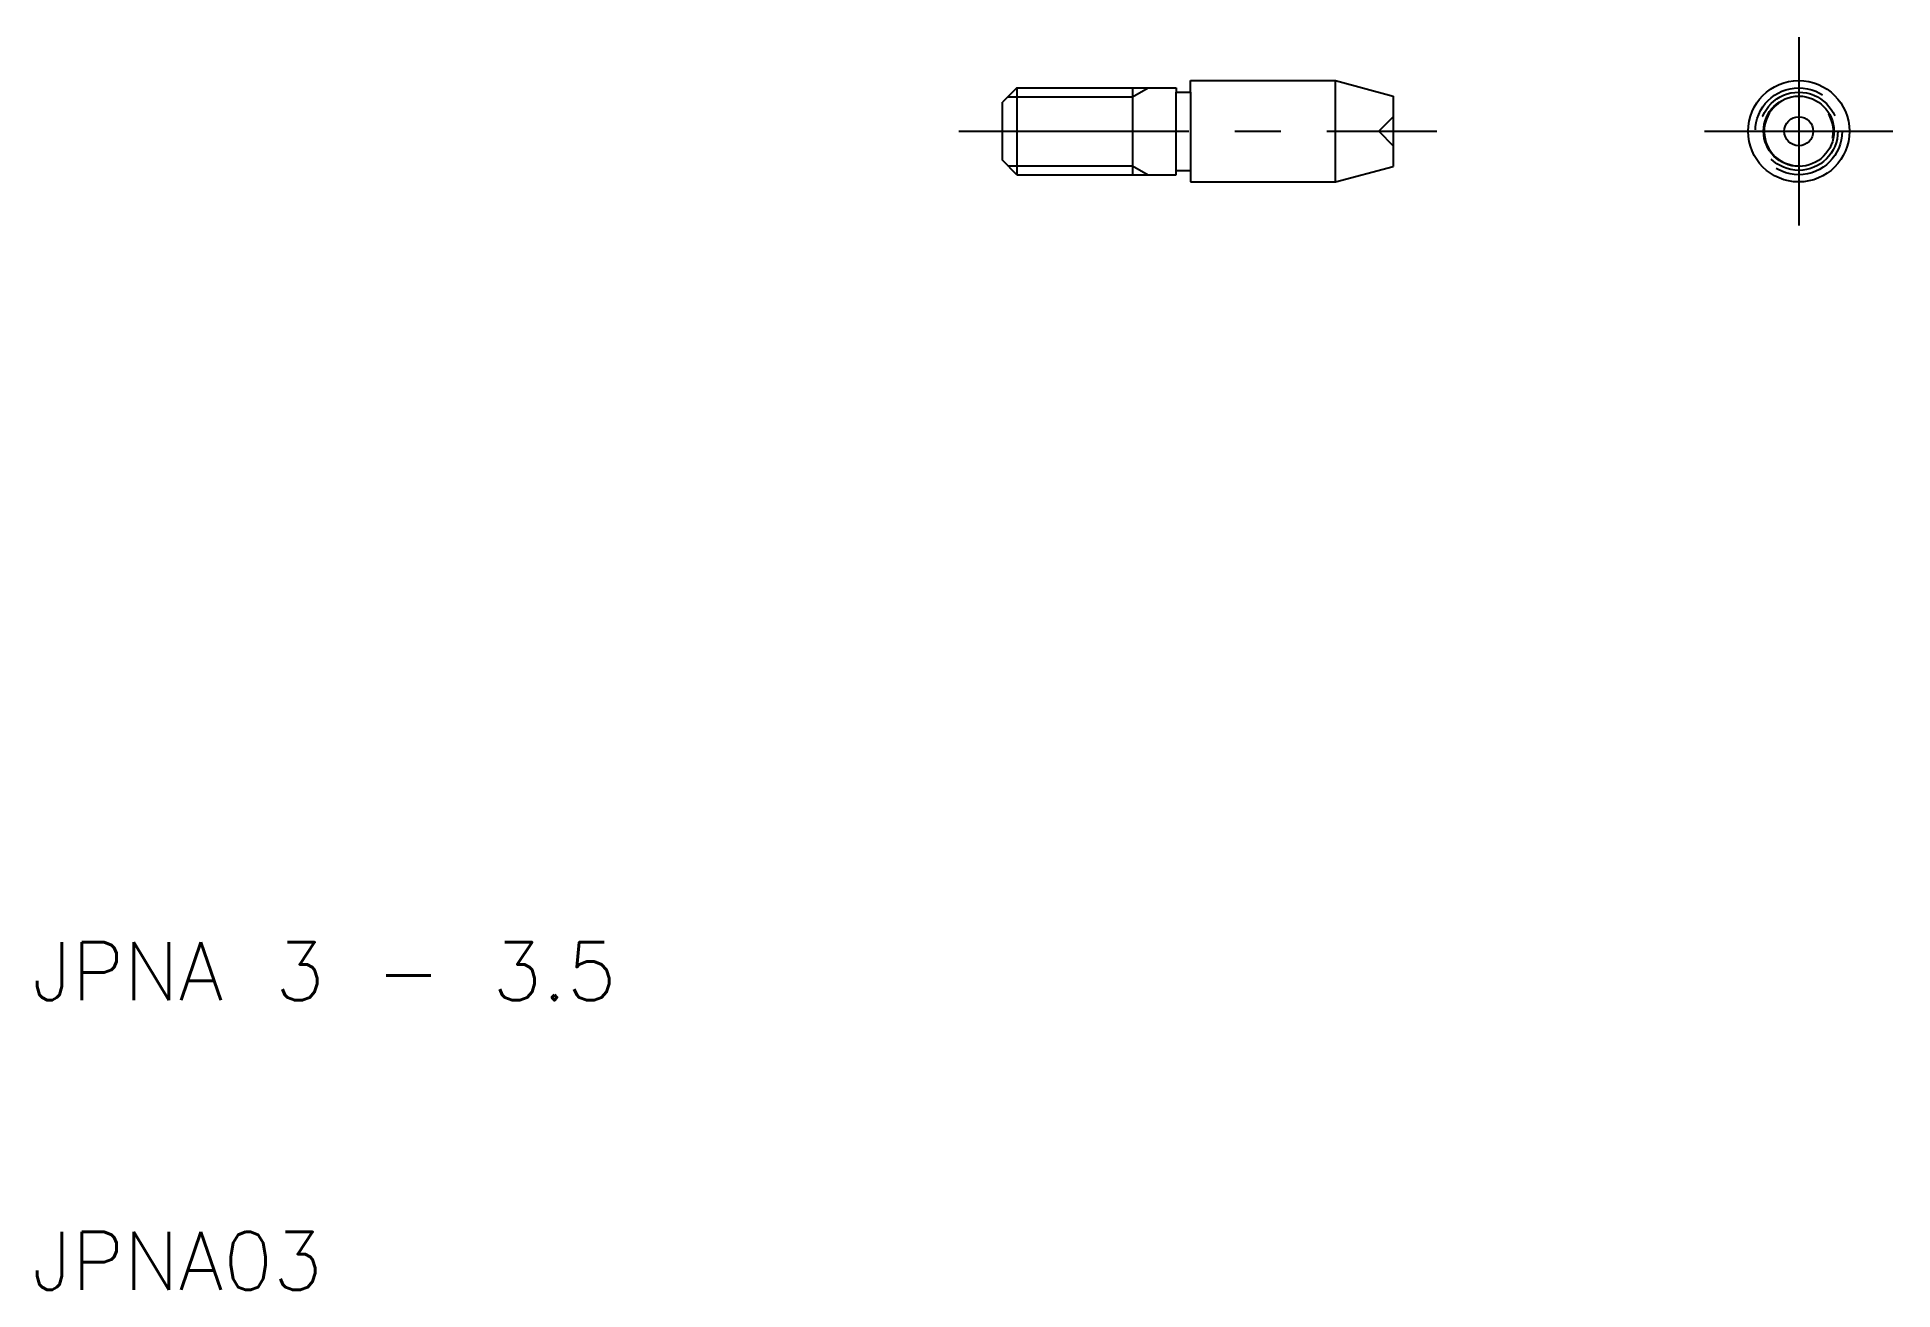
# Model space of a CAD drawing. Extents: x 10.2 to 74.2, y 10 to 53.2.
import ezdxf

# ---------------------------------------------------------------- set-up
doc = ezdxf.new("R2010")
doc.units = 0
doc.header["$LTSCALE"] = 0.25
doc.linetypes.add('CENTER', pattern=[50.8, 31.75, -6.35, 6.35, -6.35])
doc.linetypes.add('DASHED', pattern=[19.05, 12.7, -6.35])
doc.layers.get('0').update_dxf_attribs({"linetype": 'CONTINUOUS'})
doc.layers.add('CENTER', color=1, linetype='CENTER')
doc.styles.get("Standard").update_dxf_attribs({"font": 'txt.shx', "bigfont": 'extfont.shx'})

msp = doc.modelspace()

# ---------------------------------------------------------------- linework, layer by layer
for p, q in [((44, 51.5), (43.5, 51)), ((44, 51.5), (49.5, 51.5)), ((44, 51.5), (44, 48.5)), ((48, 51.5), (48, 48.5)), ((49.5, 51.5), (49.5, 51.35)), ((49.5, 48.65), (49.5, 51.35)), ((49.5, 51.35), (50, 51.35)), ((50, 51.75), (55, 51.75)), ((50, 51.35), (50, 51.75)), ((50, 51.35), (50, 48.65)), ((55, 48.25), (55, 51.75)), ((55, 51.75), (57, 51.214)), ((43.5, 49), (43.5, 51)), ((57, 51.214), (57, 48.786)), ((44, 48.5), (43.5, 49)), ((55, 48.25), (57, 48.786)), ((44, 48.5), (49.5, 48.5)), ((49.5, 48.5), (49.5, 48.65)), ((49.5, 48.65), (50, 48.65)), ((50, 48.65), (50, 48.25)), ((50, 48.25), (55, 48.25))]:
    msp.add_line(p, q)
at = {"color": 3}
for p, q in [((48, 51.194), (48.531, 51.5)), ((43.693, 51.194), (48, 51.194)), ((43.693, 48.806), (48, 48.806)), ((48, 48.806), (48.531, 48.5))]:
    msp.add_line(p, q, dxfattribs=at)
at = {"color": 3, "linetype": 'DASHED'}
for q in [(57, 50.5), (57, 49.5)]:
    msp.add_line((56.5, 50), q, dxfattribs=at)
for radius in [1.75, 1.214, 0.5]:
    msp.add_circle((71, 50), radius)
for radius in [1.5, 1.35]:
    msp.add_circle((71, 50), radius, dxfattribs=at)
msp.add_arc((71, 50), 1.194, 120, 30, dxfattribs=at)
at = {"layer": 'CENTER', "color": 1, "linetype": 'CENTER'}
for p, q in [((71, 53.25), (71, 46.75)), ((42, 50), (58.5, 50)), ((67.75, 50), (74.25, 50))]:
    msp.add_line(p, q, dxfattribs=at)

# ---------------------------------------------------------------- texts
for s, p in [('JPNA 3 - 3.5', (10, 20)), ('JPNA03', (10, 10))]:
    msp.add_text(s, height=2).set_placement(p)

doc.saveas('drawing.dxf')
